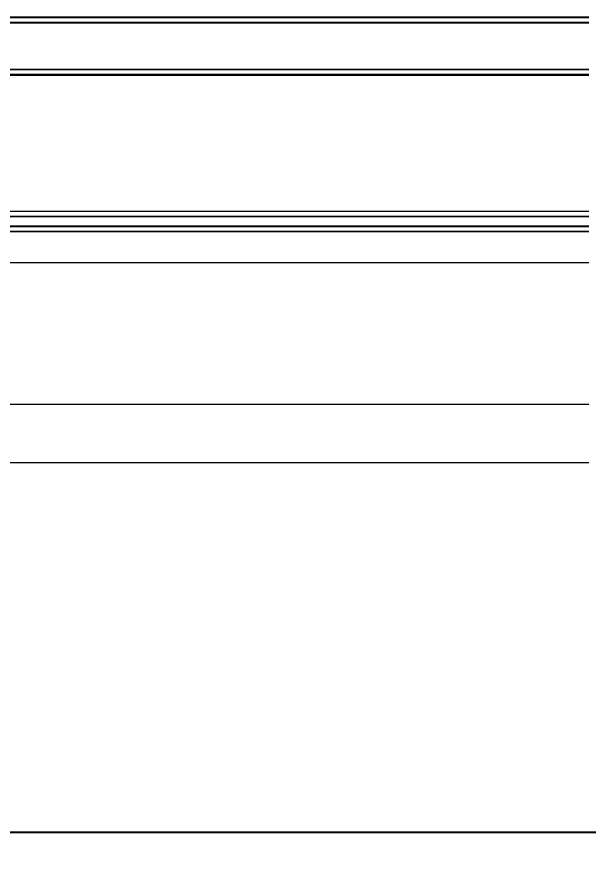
# Model space of a CAD drawing. Header units: inches. Extents: x -5 to 102, y -5 to 11.
# Drawn here: x 75.23 to 85.92, y -5.31 to 10.6 of the extents above; entities that cross this region are included whole.
import ezdxf

# ---------------------------------------------------------------- set-up
doc = ezdxf.new("R2010")
doc.units = ezdxf.units.IN
doc.header["$MEASUREMENT"] = 0
doc.layers.add('DIMENSIONS', color=6, linetype='Continuous')
doc.styles.get("Standard").update_dxf_attribs({"font": 'Arial.ttf'})
doc.dimstyles.new('Big 1IN', dxfattribs={"dimtxt": 1, "dimasz": 1, "dimexe": 0.18, "dimexo": 0.0625, "dimgap": 0.09, "dimtad": 0, "dimtih": 1, "dimtoh": 1, "dimzin": 0, "dimdsep": 46, "dimlunit": 3, "dimtxsty": 'Standard', "dimcen": 0.5, "dimadec": 0, "dimazin": 0, "dimtfac": 1, "dimtofl": 0, "dimtmove": 0, "dimatfit": 3, "dimfxl": 1, "dimtolj": 1, "dimtzin": 0, "dimarcsym": 0})

# ---------------------------------------------------------------- blocks, each defined once
blk = doc.blocks.new('*D18')
at = {"layer": 'Defpoints', "color": 0, "transparency": 16777216}
for p in [(3.09, 2.308), (99.074, 2.326), (99.075, -4.643)]:
    blk.add_point(p, dxfattribs=at)
at = {"layer": 'DIMENSIONS', "color": 0, "lineweight": -2, "transparency": 16777216}
for p, q in [((3.09, 2.245), (3.091, -4.841)), ((99.074, 2.263), (99.075, -4.823)), ((4.091, -4.661), (48.36, -4.652)), ((98.075, -4.643), (53.806, -4.651))]:
    blk.add_line(p, q, dxfattribs=at)
at = {"layer": 'DIMENSIONS', "color": 0, "transparency": 16777216}
for points in [[(4.091, -4.494), (4.091, -4.827), (3.091, -4.661)], [(98.075, -4.476), (98.075, -4.81), (99.075, -4.643)]]:
    blk.add_solid(points, dxfattribs=at)
at = {"layer": 'DIMENSIONS', "color": 0, "transparency": 16777216, "insert": (51.083, -4.652), "char_height": 1, "attachment_point": 5}
blk.add_mtext('\\A1;7\'-11.98"', dxfattribs=at)

msp = doc.modelspace()

# ---------------------------------------------------------------- linework, layer by layer
at = {"color": 7, "linetype": 'Continuous', "lineweight": 15}
for p, q in [((85.917, 10.587), (52.533, 10.587)), ((85.917, 10.604), (71.628, 10.604)), ((85.917, 10.495), (52.533, 10.495)), ((52.533, 9.627), (85.917, 9.627)), ((52.533, 9.535), (85.917, 9.535)), ((71.628, 9.518), (85.917, 9.518)), ((85.917, 6.967), (52.533, 6.967)), ((85.917, 6.874), (52.533, 6.874)), ((85.917, 6.688), (52.533, 6.688)), ((71.628, 6.594), (85.917, 6.594)), ((52.533, 6.016), (85.917, 6.016)), ((85.917, 3.359), (52.533, 3.359)), ((52.533, 2.273), (85.917, 2.273))]:
    msp.add_line(p, q, dxfattribs=at)
at = {"color": 8, "linetype": 'Continuous', "lineweight": 15}
for p, q in [((85.917, 10.587), (52.533, 10.587)), ((52.533, 10.506), (85.917, 10.506)), ((71.628, 10.604), (85.917, 10.604)), ((85.917, 10.596), (71.628, 10.596)), ((85.917, 10.49), (52.533, 10.49)), ((52.533, 9.632), (85.917, 9.632)), ((85.917, 9.616), (52.533, 9.616)), ((52.533, 9.536), (85.917, 9.536)), ((71.628, 9.526), (85.917, 9.526)), ((85.917, 9.519), (71.628, 9.519)), ((52.533, 6.883), (85.917, 6.883)), ((85.917, 6.871), (52.533, 6.871)), ((52.533, 6.697), (85.917, 6.697)), ((85.917, 6.68), (52.533, 6.68)), ((71.628, 6.602), (85.917, 6.602)), ((85.917, 6.587), (71.628, 6.587))]:
    msp.add_line(p, q, dxfattribs=at)

# ---------------------------------------------------------------- dimensions: what is measured, and where the dimension line sits
at = {"layer": 'DIMENSIONS'}
dim = msp.add_aligned_dim(p1=(3.09, 2.308), p2=(99.074, 2.326), distance=-6.968, dimstyle='Big 1IN', dxfattribs=at)
dim.commit()
dim.dimension.update_dxf_attribs({"geometry": '*D18', "text_midpoint": (51.083, -4.652)})

doc.saveas('drawing.dxf')
